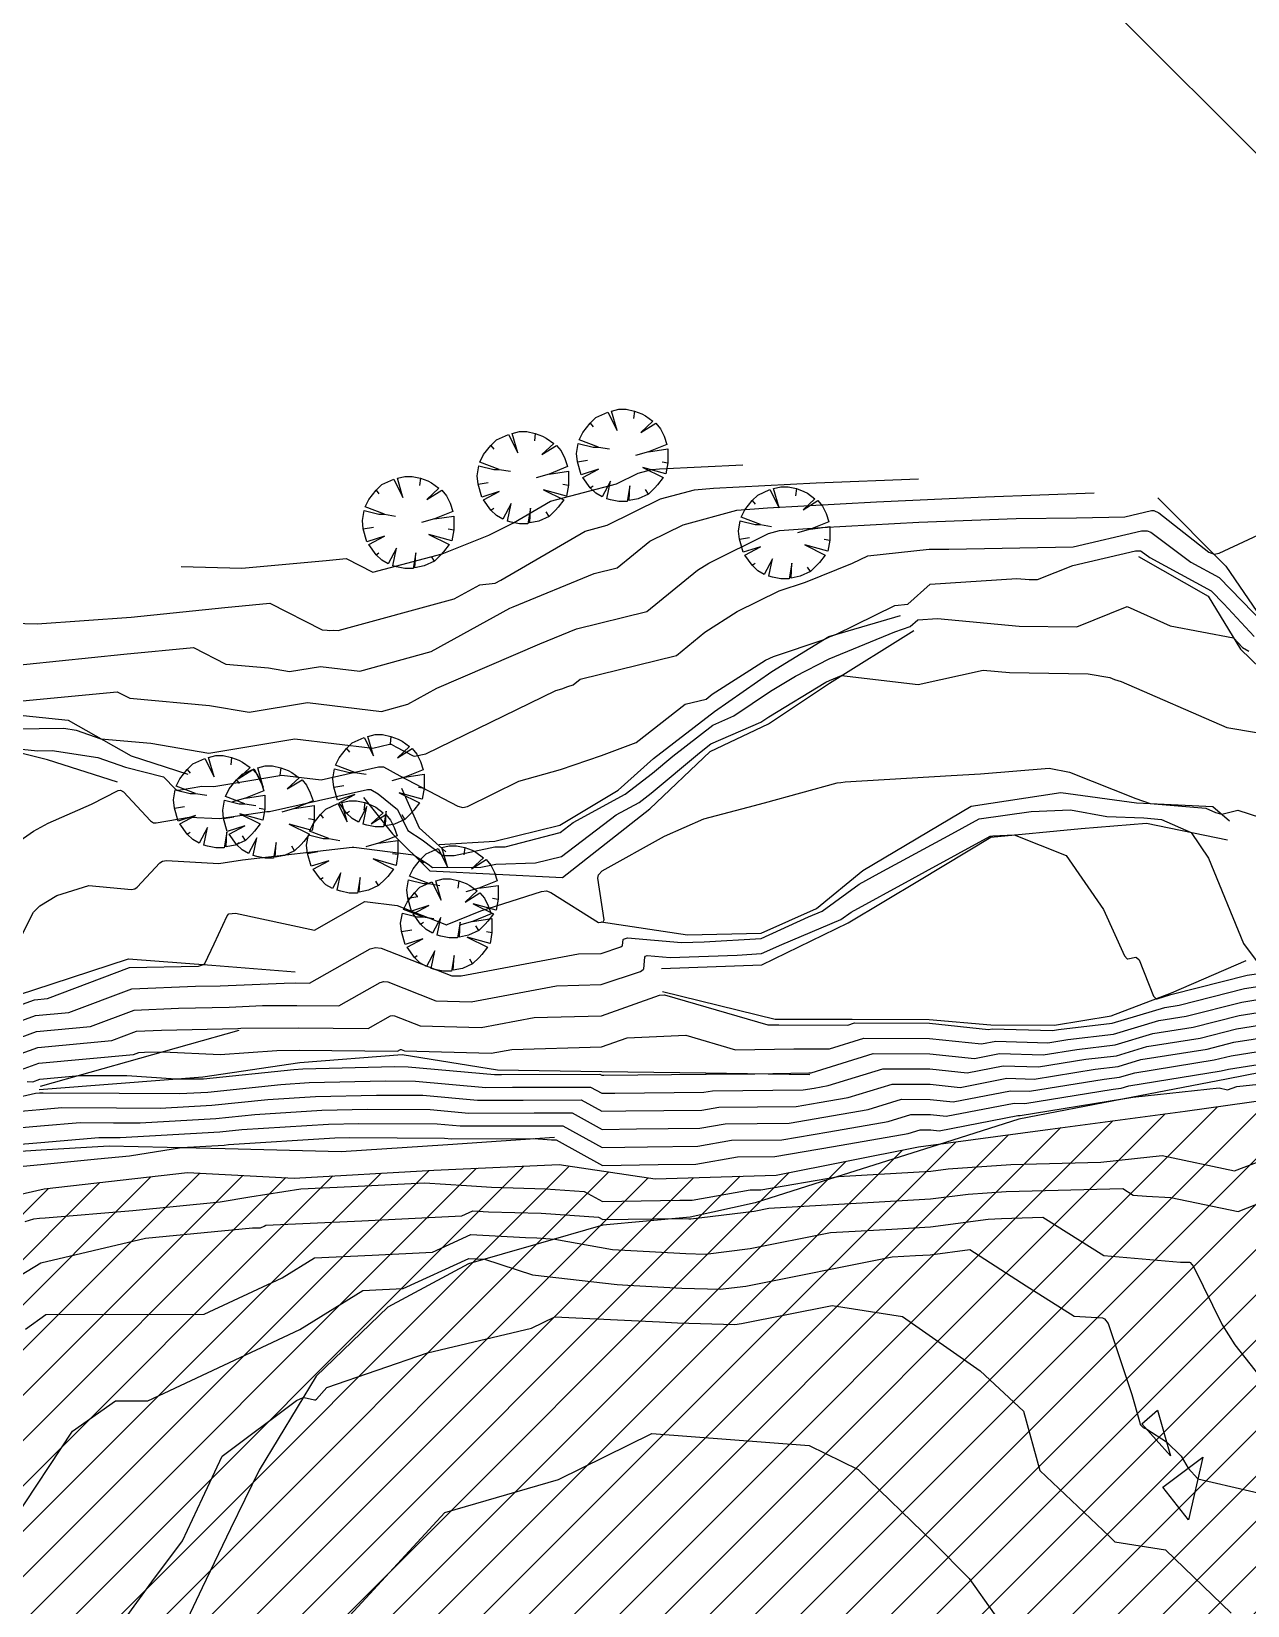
# Model space of a CAD drawing. Extents: x 13365 to 36625, y 86498 to 171760.
# Drawn here: x 16207 to 16444.2, y 88916.8 to 89223.9 of the extents above; entities that cross this region are included whole.
import ezdxf

# ---------------------------------------------------------------- set-up
doc = ezdxf.new("R2010")
doc.units = 0
doc.header["$LTSCALE"] = 5
doc.header["$MEASUREMENT"] = 0
doc.linetypes.add('A_CONTINUOUS_LINE', pattern=[0])
doc.layers.get('0').update_dxf_attribs({"linetype": 'A_CONTINUOUS_LINE'})
for name, color, linetype in [('CONTOUR', 255, 'Continuous'), ('EXISTING BUILDING', 21, 'A_CONTINUOUS_LINE'), ('RELIEF', 255, 'A_CONTINUOUS_LINE'), ('Residential', 51, 'Continuous'), ('STREAM & RIVER FRONT', 161, 'A_CONTINUOUS_LINE'), ('text', 7, 'Continuous'), ('TREES & VEGETN', 72, 'A_CONTINUOUS_LINE')]:
    doc.layers.add(name, color=color, linetype=linetype)

# ---------------------------------------------------------------- blocks, each defined once
blk = doc.blocks.new('S076')
at = {"color": 0}
for p, q in [((-0.35, 0.36), (-0.29, 0.41)), ((-0.25, 0.2), (-0.35, 0.36)), ((-0.29, 0.41), (-0.21, 0.45)), ((-0.21, 0.45), (-0.12, 0.48)), ((-0.12, 0.48), (-0.04, 0.28)), ((-0.04, 0.28), (-0.07, 0.49)), ((-0.07, 0.49), (0.08, 0.49)), ((0.07, 0.43), (0.08, 0.49)), ((0.08, 0.49), (0.2, 0.47)), ((0.2, 0.47), (0.13, 0.22)), ((0.13, 0.22), (0.24, 0.44)), ((0.24, 0.44), (0.32, 0.38)), ((0.32, 0.38), (0.35, 0.35)), ((0.35, 0.35), (0.42, 0.28)), ((-0.48, 0.13), (-0.45, 0.21)), ((-0.45, 0.21), (-0.43, 0.25)), ((-0.43, 0.25), (-0.37, 0.33)), ((-0.37, 0.33), (-0.25, 0.2)), ((-0.04, 0.28), (0, 0.14)), ((0.42, 0.28), (0.37, 0.25)), ((0.42, 0.28), (0.47, 0.17)), ((-0.5, 0.04), (-0.48, 0.13)), ((-0.5, -0.04), (-0.5, 0.04)), ((-0.48, 0.13), (-0.4, 0.12)), ((0.49, 0.07), (0.33, 0.08)), ((0.33, 0.08), (0.5, 0.05)), ((0.47, 0.17), (0.49, 0.07)), ((0.5, 0.05), (0.5, -0.04)), ((-0.48, -0.12), (-0.5, -0.04)), ((-0.27, -0.06), (-0.48, -0.12)), ((-0.47, -0.16), (-0.27, -0.06)), ((-0.41, -0.29), (-0.47, -0.16)), ((-0.09, -0.26), (-0.07, -0.14)), ((0.47, -0.17), (0.28, -0.13)), ((0.28, -0.13), (0.45, -0.22)), ((0.48, -0.13), (0.47, -0.17)), ((0.5, -0.04), (0.48, -0.13)), ((-0.35, -0.35), (-0.41, -0.29)), ((-0.35, -0.35), (-0.31, -0.32)), ((-0.09, -0.26), (-0.17, -0.47)), ((-0.13, -0.48), (-0.09, -0.32)), ((-0.09, -0.32), (-0.09, -0.26)), ((0.24, -0.43), (0.15, -0.26)), ((0.15, -0.26), (0.21, -0.45)), ((0.35, -0.35), (0.33, -0.32)), ((0.41, -0.29), (0.35, -0.35)), ((0.45, -0.22), (0.41, -0.29)), ((-0.25, -0.43), (-0.35, -0.35)), ((-0.17, -0.47), (-0.25, -0.43)), ((-0.02, -0.5), (-0.13, -0.48)), ((0.07, -0.49), (-0.02, -0.5)), ((0.07, -0.49), (0.05, -0.38)), ((0.21, -0.45), (0.07, -0.49)), ((0.35, -0.35), (0.24, -0.43))]:
    blk.add_line(p, q, dxfattribs=at)

msp = doc.modelspace()

# ---------------------------------------------------------------- hatches: boundary and pattern name
at = {"layer": 'Residential', "linetype": 'Continuous'}
h = msp.add_hatch(dxfattribs=at)
h.set_pattern_fill('ANSI31', color=256, scale=50, style=0)
h.paths.add_polyline_path([(15494.79, 88343.41), (15503.05, 88354.41), (15508.54, 88365.97), (15518.89, 88373.27), (15533.51, 88383.62), (15558.48, 88393.35), (15577.97, 88397), (15607.07, 88403.29), (15633.43, 88411.09), (15654.74, 88415.7), (15676.1, 88420.04), (15693.91, 88430.32), (15706.96, 88438.23), (15719.63, 88447.71), (15731.89, 88457.2), (15742.58, 88464.71), (15752.47, 88472.22), (15759.59, 88482.5), (15770.27, 88493.96), (15781.01, 88509.86), (15800.74, 88539.42), (15819.59, 88560.76), (15833.33, 88584.79), (15840.8, 88609.85), (15845.3, 88632.32), (15851.48, 88654.79), (15854.3, 88685.13), (15858.23, 88705.92), (15868.1, 88730.61), (15884.93, 88750.05), (15909.11, 88767.38), (15929.62, 88784.71), (15946.97, 88802.57), (15959.58, 88816.75), (15976.31, 88831.6), (15988.68, 88843.96), (15999.3, 88855.15), (16010.44, 88865.27), (16025.64, 88888.55), (16038.81, 88906.77), (16059.07, 88923.97), (16078.48, 88949.09), (16109.59, 88960.28), (16133.23, 88970.22), (16158.29, 88983.66), (16181.47, 88991.65), (16209.45, 88998.03), (16237.42, 89001.23), (16258.26, 89000.15), (16285.47, 89001.69), (16309.96, 89002.78), (16328.69, 89000), (16352.28, 89000.7), (16380.04, 89006.24), (16405.71, 89009.71), (16432.07, 89013.17), (16461.22, 89017.33), (16497.3, 89023.57), (16526.44, 89031.89), (16559.74, 89039.51), (16578.48, 89049.91), (16592.35, 89063.77), (16600.68, 89080.41), (16607.78, 89097.88), (16605.7, 89118.67), (16598.76, 89132.53), (16590.44, 89142.24), (16587.66, 89159.57), (16586.97, 89174.81), (16584.89, 89197.69), (16586.97, 89211.55), (16593.21, 89217.79), (16605.01, 89218.48), (16614.72, 89212.24), (16624.43, 89204.62), (16634.15, 89195.61), (16640.39, 89185.9), (16647.33, 89172.04), (16652.88, 89158.87), (16658.43, 89140.16), (16658.43, 89125.6), (16663.29, 89111.05), (16667.45, 89094.41), (16672.91, 89086.02), (16679.34, 89079.24), (16685.41, 89074.24), (16692.2, 89071.03), (16696.49, 89064.25), (16703.28, 89056.04), (16713.28, 89051.4), (16724.35, 89050.33), (16736.14, 89049.26), (16742.57, 89046.41), (16745.78, 89040.7), (16749, 89032.85), (16755.07, 89026.07), (16761.5, 89021.07), (16772.86, 89016.17), (16781.32, 89014.73), (16791.22, 89015.14), (16798.23, 89016.17), (16803.59, 89016.38), (16811.02, 89014.73), (16820.51, 89012.05), (16828.96, 89008.75), (16838.04, 89005.46), (16842.85, 89003.14), (16850.27, 88999.84), (16855.43, 88996.96), (16862.03, 88993.87), (16865.74, 88989.74), (16869.04, 88985.21), (16867.81, 88980.89), (16865.33, 88976.35), (16861.41, 88972.23), (16857.89, 88968.43), (16853.15, 88964.11), (16847.16, 88958.75), (16840.36, 88952.16), (16834.17, 88945.36), (16828.4, 88937.94), (16823.43, 88931.05), (16818.89, 88924.87), (16814.35, 88918.28), (16808.17, 88911.89), (16800.33, 88904.88), (16793.11, 88899.11), (16787.75, 88893.55), (16782.39, 88887.99), (16779.28, 88882.12), (16777.22, 88876.35), (16777.22, 88869.76), (16776.8, 88862.96), (16776.6, 88856.36), (16774.95, 88849.57), (16772.68, 88844), (16769.79, 88839.47), (16766.08, 88836.38), (16761.95, 88834.53), (16757.42, 88833.08), (16749.79, 88833.08), (16738.24, 88832.88), (16728.08, 88831.98), (16721.27, 88831.15), (16714.47, 88830.12), (16708.49, 88828.68), (16702.71, 88826), (16699.62, 88822.5), (16697.76, 88818.17), (16697.97, 88812.61), (16699, 88805.81), (16699.82, 88800.04), (16700.44, 88795.92), (16700, 88789.22), (16697.94, 88783.45), (16695.05, 88777.68), (16692.37, 88770.67), (16688.66, 88764.08), (16684.95, 88758.52), (16679.79, 88754.6), (16674.22, 88749.45), (16668.45, 88743.48), (16662.26, 88737.3), (16653.96, 88731.41), (16649.63, 88727.7), (16640.14, 88721.73), (16632.1, 88715.96), (16620.75, 88707.72), (16611.47, 88700.51), (16599.51, 88692.27), (16589.55, 88686.14), (16580.47, 88678.73), (16571.6, 88671.1), (16563.56, 88663.48), (16555.52, 88657.5), (16544.79, 88650.91), (16530.15, 88642.46), (16514.39, 88633.52), (16499.54, 88625.9), (16487.17, 88620.34), (16477.48, 88616.83), (16464.48, 88609.42), (16448.6, 88600.35), (16437.17, 88594.29), (16421.5, 88586.46), (16411.8, 88580.9), (16397.99, 88572.86), (16386.23, 88566.27), (16371.17, 88554.94), (16361, 88548.89), (16351.51, 88542.09), (16343.88, 88535.5), (16333.78, 88528.28), (16324.29, 88520.46), (16317.69, 88516.54), (16309.03, 88512.83), (16298.72, 88508.51), (16287.9, 88504.05), (16274.15, 88499.34), (16260.78, 88494.83), (16249.67, 88490.13), (16234.99, 88486.18), (16223.31, 88480.91), (16211.26, 88475.64), (16203.73, 88472.07), (16190.55, 88467.74), (16179.34, 88465.04), (16167.85, 88463.91), (16151.28, 88459.58), (16139.23, 88455.07), (16126.05, 88449.99), (16108.72, 88443.97), (16098.5, 88439.02), (16086.83, 88433.75), (16079.86, 88431.31), (16072.33, 88425.47), (16064.98, 88419.08), (16059.15, 88412.87), (16046.86, 88427.97), (16026.65, 88428.3), (16013.4, 88424), (15997.83, 88418.7), (15985.9, 88411.42), (15973.64, 88402.15), (15960.39, 88394.54), (15935.15, 88389.2), (15913.84, 88379.33), (15896.68, 88369.47), (15881.09, 88362.71), (15865.49, 88361.68), (15843.14, 88364.79), (15821.3, 88366.87), (15808.96, 88367.64), (15797.8, 88368.71), (15784.5, 88370), (15769.49, 88370.86), (15751.25, 88370.64), (15731.73, 88370), (15714.09, 88366.67), (15694.41, 88362.99), (15680.14, 88359.75), (15660.69, 88353.49), (15640.15, 88346.79), (15619.17, 88342.48), (15596.47, 88340.53), (15573.72, 88338.78), (15559.14, 88335.05), (15545.23, 88329.97), (15528.27, 88325.9), (15504.18, 88323.19), (15495.03, 88330.84)])
edge = h.paths.add_edge_path(flags=16)
edge.add_arc((15950.24, 88496.61), 15.56, 174.6777, 264.6777, ccw=False)
edge.add_line((15934.75, 88498.05), (15906.02, 88532.68))
edge.add_line((15906.02, 88532.68), (15899.63, 88540.38))
edge.add_line((15899.63, 88540.38), (15893.25, 88548.08))
edge.add_line((15893.25, 88548.08), (15910.18, 88562.12))
edge.add_line((15910.18, 88562.12), (15916.56, 88554.43))
edge.add_line((15916.56, 88554.43), (15962.74, 88592.74))
edge.add_line((15962.74, 88592.74), (16082.04, 88691.7))
edge.add_line((16082.04, 88691.7), (16199.02, 88788.75))
edge.add_line((16199.02, 88788.75), (16197.43, 88790.67))
edge.add_line((16197.43, 88790.67), (16212.05, 88802.8))
edge.add_line((16212.05, 88802.8), (16220.35, 88792.79))
edge.add_line((16220.35, 88792.79), (16248.76, 88758.55))
edge.add_line((16248.76, 88758.55), (16262.81, 88741.61))
edge.add_line((16262.81, 88741.61), (16291.54, 88706.98))
edge.add_line((16291.54, 88706.98), (16300.8, 88695.82))
edge.add_line((16300.8, 88695.82), (16286.18, 88683.69))
edge.add_line((16286.18, 88683.69), (16283.3, 88687.15))
edge.add_line((16283.3, 88687.15), (16260.21, 88668))
edge.add_line((16260.21, 88668), (16244.43, 88654.91))
edge.add_line((16244.43, 88654.91), (16207.37, 88624.16))
edge.add_line((16207.37, 88624.16), (16155.82, 88581.4))
edge.add_line((16155.82, 88581.4), (16117.83, 88549.88))
edge.add_line((16117.83, 88549.88), (16110.13, 88543.5))
edge.add_line((16110.13, 88543.5), (16047.02, 88491.14))
edge.add_line((16047.02, 88491.14), (16000.84, 88452.83))
edge.add_line((16000.84, 88452.83), (16013.34, 88437.77))
edge.add_line((16013.34, 88437.77), (15992.73, 88428.16))
edge.add_line((15992.73, 88428.16), (15983.91, 88438.79))
edge.add_line((15983.91, 88438.79), (15977.52, 88446.48))
edge.add_line((15977.52, 88446.48), (15948.79, 88481.12))

# ---------------------------------------------------------------- linework, layer by layer
at = {"layer": 'CONTOUR', "color": 33, "linetype": 'A_CONTINUOUS_LINE'}
for points in [[(16181.79, 89108.97), (16208.08, 89108.27), (16226.42, 89109.6), (16244.72, 89111.5), (16253.5, 89112.34), (16263.67, 89107.12), (16264.66, 89107.03), (16265.15, 89106.95), (16265.88, 89107.07), (16266.8, 89106.96), (16289.47, 89113.15), (16294.47, 89115.9), (16297.46, 89116.24), (16298.56, 89116.79), (16314.99, 89126.36), (16319.31, 89127.51), (16329.73, 89132.66), (16336.31, 89134.45), (16340.05, 89134.72), (16360.05, 89135.77), (16380.06, 89136.57)], [(16127.37, 89098.46), (16147.75, 89097.32), (16168.15, 89097.36), (16187.14, 89098.53), (16206.06, 89100.43), (16224.98, 89102.37), (16238.6, 89103.68), (16244.92, 89100.44), (16253.2, 89099.68), (16257.29, 89098.99), (16263.37, 89099.99), (16271.05, 89099.08), (16284.93, 89102.88), (16300.31, 89111.34), (16300.93, 89111.61), (16316.74, 89118.09), (16321.26, 89119.2), (16327.64, 89124.41), (16334.14, 89127.62), (16344.62, 89130.47), (16350.59, 89130.9), (16371.84, 89132.07), (16393.09, 89133.06), (16414.35, 89133.86)], [(16205.24, 89093.25), (16223.69, 89095.02), (16226.16, 89093.75), (16241.73, 89092.32), (16249.43, 89091.03), (16260.85, 89092.91), (16275.3, 89091.21), (16280.4, 89092.61), (16286.06, 89095.72), (16306.17, 89104.35), (16313.33, 89107.29), (16327.04, 89110.66), (16336.93, 89118.73), (16339.16, 89120.15), (16350.76, 89125.91), (16352.94, 89126.5), (16361.13, 89127.09), (16380.11, 89128.11), (16399.11, 89128.85), (16410.87, 89128.98), (16420.32, 89129.16), (16425.51, 89130.37), (16425.93, 89130.38), (16426.91, 89129.94), (16436.71, 89122.26), (16437.73, 89121.88), (16438.73, 89122.04), (16450.15, 89127.42)], [(16203.68, 89087.77), (16213.31, 89087.91), (16215.67, 89087.56), (16220.52, 89085.87), (16230.26, 89084.97), (16241.57, 89083.06), (16258.34, 89085.83), (16273.56, 89084.04), (16276.86, 89084.79), (16277.15, 89084.78), (16278.09, 89084.27), (16281.42, 89082.52), (16281.71, 89082.45), (16283.91, 89082.92), (16309.27, 89095.29), (16310.47, 89095.63), (16311.64, 89096.04), (16312.64, 89096.4), (16314.04, 89097.5), (16332.82, 89102.13), (16338.37, 89106.66), (16344.67, 89110.67), (16352.89, 89114.74), (16358.02, 89116.43), (16367.17, 89120.09), (16370.13, 89121.55), (16382.14, 89122.83), (16385.98, 89122.88), (16410.25, 89123.32), (16423.56, 89126.45), (16424.64, 89126.45), (16425.35, 89126.14), (16433.15, 89120.32), (16438.69, 89117.31), (16447.53, 89108.19)], [(16195.78, 89059.75), (16207.4, 89067.84), (16210.21, 89069.41), (16218.67, 89073.13), (16223.87, 89075.74), (16224.34, 89075.8), (16224.95, 89075.49), (16230.19, 89069.82), (16230.76, 89069.47), (16231.28, 89069.43), (16237.75, 89070.54), (16243.63, 89070.3), (16252.88, 89071.65), (16253.11, 89071.64), (16253.32, 89071.68), (16253.44, 89071.66), (16272.51, 89075.98), (16273.19, 89075.97), (16274.61, 89075.1), (16278.36, 89072.06), (16280.39, 89067.97), (16283.2, 89066.13), (16287.22, 89063.08), (16289.47, 89063.09), (16297.41, 89064.75), (16299.38, 89064.8), (16310.13, 89067.57), (16312.68, 89069.49), (16322.81, 89075.04), (16328.14, 89079.16), (16332.13, 89082.49), (16339.93, 89088.54), (16344, 89090.32), (16351.2, 89095.16), (16356.04, 89098.07), (16362.62, 89101.45), (16375.42, 89106.72), (16378.44, 89107.78), (16379.89, 89109.05), (16383.76, 89109.32), (16399.71, 89107.84), (16410.91, 89107.69), (16420.79, 89111.66), (16429.14, 89107.91), (16441.52, 89105.57), (16443.27, 89103.69), (16444.47, 89102.94)], [(16202.52, 89042.36), (16207.36, 89052.05), (16208.6, 89053.28), (16211.93, 89055.25), (16218.17, 89057.23), (16226.48, 89056.48), (16227.14, 89056.58), (16227.61, 89056.88), (16232.04, 89061.68), (16232.51, 89061.99), (16233.31, 89062.12), (16243.52, 89061.55), (16248.18, 89062.22), (16269.56, 89064.71), (16269.63, 89064.7), (16269.67, 89064.72), (16269.86, 89064.7), (16281.54, 89063.24), (16284.38, 89061.38), (16285.23, 89060.74), (16294.66, 89060.79), (16297.56, 89061.39), (16305.33, 89061.63), (16310.38, 89062.92), (16321.08, 89070.99), (16325.52, 89073.42), (16327.86, 89075.23), (16337.31, 89083.13), (16339.53, 89084.85), (16349.27, 89089.09), (16350.87, 89090.17), (16361.99, 89096.87), (16362.68, 89097.22), (16365.05, 89098.2), (16379.99, 89096.46), (16392.66, 89099.25), (16397.82, 89098.77), (16413.13, 89098.56), (16417.38, 89097.79), (16418.28, 89097.43), (16419.57, 89097), (16440.21, 89088.07), (16452.14, 89086.02)], [(16191.59, 89029.14), (16207.56, 89034.95), (16210.07, 89035.18), (16226.09, 89041.22), (16239.54, 89041.46), (16240.57, 89041.79), (16240.8, 89042.04), (16242.6, 89045.86), (16245.14, 89051.33), (16245.49, 89051.68), (16246.76, 89051.86), (16262.17, 89048.54), (16272.02, 89054.09), (16278.35, 89053.31), (16287.98, 89049.58), (16288.01, 89049.55), (16288.01, 89049.55), (16288.02, 89049.56), (16288.11, 89049.62), (16294.63, 89052.26), (16306.51, 89056.09), (16307.49, 89056.17), (16308.32, 89055.88), (16317.63, 89049.99), (16318.05, 89050.07), (16318.1, 89050.07), (16318.14, 89050.09), (16318.14, 89050.09), (16318.14, 89050.09), (16318.14, 89050.1), (16318.15, 89050.1), (16318.17, 89050.11), (16318.44, 89050.08), (16318.47, 89050.08), (16318.49, 89050.11), (16318.72, 89050.54), (16317.48, 89058.63), (16317.59, 89059.29), (16318.35, 89060.11), (16330.47, 89066.84), (16338.17, 89070.25), (16346.78, 89072.49), (16350, 89073.34), (16364.18, 89077.25), (16364.9, 89077.3), (16365.76, 89077.47), (16386.45, 89078.66), (16392.16, 89079.02), (16405.51, 89080.1), (16409.53, 89079.37), (16422.43, 89074.21), (16425.25, 89073.26), (16436.11, 89072.32), (16438.02, 89071.48), (16439.22, 89071.17), (16442.35, 89071.91), (16466.51, 89064.12)], [(16194.72, 89027.1), (16207.77, 89031.85), (16214.27, 89032.45), (16226.55, 89037.07), (16238.97, 89037.56), (16243.8, 89037.68), (16256.3, 89038.2), (16258.51, 89038.22), (16261.23, 89038.19), (16273.04, 89044.86), (16274.08, 89045.16), (16275.23, 89044.99), (16288.98, 89039.63), (16290.81, 89039.58), (16313.72, 89043.87), (16318.13, 89043.99), (16321.98, 89045.26), (16322.25, 89045.45), (16322.29, 89045.54), (16322.4, 89046.69), (16322.46, 89046.78), (16323.29, 89047.05), (16333.81, 89046.09), (16338.22, 89046.26), (16349.37, 89046.91), (16358.6, 89051.11), (16361.26, 89052.22), (16368.45, 89057.48), (16372.37, 89059.62), (16386.55, 89067.34), (16391.88, 89070.25), (16402.01, 89071.67), (16409.73, 89071.99), (16416.79, 89070.69), (16424.02, 89070.42), (16427.45, 89070.13), (16433.24, 89067.58), (16436.66, 89062.54), (16443.48, 89045.91), (16445.93, 89042.58)], [(16200.98, 89023.03), (16208.19, 89025.65), (16222.67, 89026.98), (16227.47, 89028.79), (16232.32, 89028.98), (16247.26, 89029.36), (16247.82, 89029.38), (16258.98, 89029.47), (16272.68, 89029.33), (16277, 89031.77), (16277.37, 89031.88), (16277.8, 89031.82), (16282.82, 89029.86), (16294.72, 89029.52), (16305.05, 89031.46), (16318.18, 89031.83), (16329.54, 89035.85), (16330.46, 89035.88), (16350.62, 89030.02), (16352.8, 89030.06), (16366.27, 89030.01), (16367.57, 89030.41), (16382.16, 89030.36), (16393.72, 89029.14), (16394.39, 89029.27), (16406.17, 89028.92), (16407.37, 89029.12), (16417.82, 89030.35), (16428.09, 89033.45), (16430.89, 89033.9), (16443.67, 89037.11), (16448.34, 89037.85)], [(16204.1, 89020.99), (16208.39, 89022.55), (16226.88, 89024.25), (16227.93, 89024.64), (16229, 89024.69), (16232.65, 89024.78), (16243.81, 89024.29), (16254.83, 89025.06), (16259.21, 89025.09), (16278.41, 89024.91), (16278.97, 89025.23), (16279.02, 89025.24), (16279.08, 89025.23), (16279.74, 89024.97), (16296.67, 89024.5), (16300.72, 89025.25), (16318.21, 89025.75), (16323.22, 89027.52), (16334.64, 89028), (16344.37, 89025.17), (16355.71, 89025.38), (16362.69, 89025.35), (16369.4, 89027.43), (16382.2, 89027.39), (16392.34, 89026.32), (16395.11, 89026.86), (16405.27, 89026.56), (16409.15, 89027.18), (16418.12, 89028.24), (16426.92, 89030.9), (16432.27, 89031.75), (16443.15, 89034.49), (16450.21, 89035.61)], [(16206.16, 89019.02), (16207.23, 89018.95), (16208.6, 89019.45), (16216.34, 89020.16), (16225.57, 89020.15), (16235.18, 89019.52), (16239.83, 89019.49), (16240.56, 89019.53), (16258.19, 89021.36), (16259.9, 89021.47), (16277.79, 89021.89), (16280.48, 89021.87), (16297.33, 89020.36), (16298.68, 89020.37), (16317.85, 89020.42), (16318.24, 89020.21), (16318.68, 89020.21), (16338.51, 89020.41), (16338.62, 89020.43), (16348.12, 89020.5), (16358.62, 89020.7), (16359.11, 89020.7), (16371.23, 89024.46), (16382.24, 89024.42), (16390.96, 89023.5), (16395.82, 89024.44), (16404.38, 89024.19), (16410.93, 89025.25), (16418.41, 89026.13), (16425.75, 89028.35), (16433.64, 89029.61), (16442.62, 89031.87), (16452.08, 89033.36)], [(16193.4, 89013.4), (16207.76, 89016.69), (16208.52, 89016.75), (16209.24, 89016.81), (16224.09, 89016.71), (16235.95, 89016.63), (16241.36, 89016.94), (16255.64, 89018.43), (16261.15, 89018.77), (16276.05, 89019.12), (16281.9, 89019.08), (16295.65, 89017.85), (16300.8, 89017.86), (16316.05, 89017.91), (16318.27, 89016.69), (16320.8, 89016.73), (16338.13, 89016.9), (16339.85, 89017.2), (16357.56, 89017.34), (16359.71, 89017.71), (16362.44, 89018.18), (16373.06, 89021.48), (16382.27, 89021.45), (16389.57, 89020.68), (16396.54, 89022.03), (16403.49, 89021.83), (16412.71, 89023.32), (16418.7, 89024.03), (16424.58, 89025.8), (16435.01, 89027.47), (16442.1, 89029.26), (16453.95, 89031.12)], [(16200.53, 89009.63), (16208.72, 89010.33), (16216.5, 89010.99), (16222.99, 89010.95), (16228.18, 89010.91), (16242.95, 89011.76), (16250.54, 89012.55), (16263.65, 89013.37), (16272.57, 89013.58), (16284.74, 89013.51), (16292.3, 89012.84), (16305.03, 89012.86), (16312.45, 89012.88), (16318.32, 89009.65), (16325.03, 89009.76), (16337.38, 89009.88), (16342.3, 89010.74), (16354.79, 89010.84), (16361.59, 89012.02), (16370.24, 89013.51), (16376.73, 89015.52), (16382.35, 89015.5), (16386.81, 89015.03), (16397.97, 89017.2), (16401.7, 89017.09), (16416.27, 89019.46), (16419.29, 89019.81), (16422.25, 89020.71), (16437.75, 89023.19), (16441.05, 89024.02), (16457.68, 89026.64)], [(16196.92, 89006.11), (16208.82, 89007.12), (16220.13, 89008.08), (16222.45, 89008.07), (16224.29, 89008.05), (16243.75, 89009.18), (16247.99, 89009.62), (16264.9, 89010.67), (16270.83, 89010.81), (16286.16, 89010.73), (16290.62, 89010.33), (16307.15, 89010.36), (16310.65, 89010.37), (16318.34, 89006.13), (16327.14, 89006.27), (16337, 89006.37), (16343.53, 89007.52), (16353.4, 89007.6), (16362.54, 89009.17), (16374.14, 89011.18), (16378.56, 89012.55), (16382.39, 89012.53), (16385.43, 89012.21), (16398.68, 89014.79), (16400.8, 89014.73), (16418.05, 89017.52), (16419.58, 89017.7), (16421.08, 89018.16), (16439.12, 89021.05), (16440.52, 89021.4), (16459.55, 89024.4)], [(16198.42, 89001.79), (16208.79, 89002.81), (16219.87, 89003.91), (16226.09, 89004.48), (16236.27, 89006.11), (16244.54, 89006.59), (16245.44, 89006.68), (16266.15, 89007.97), (16269.08, 89008.04), (16287.58, 89007.94), (16288.94, 89007.82), (16304.97, 89007.85), (16308.42, 89007.63), (16308.95, 89007.61), (16309.33, 89007.59), (16318.37, 89002.61), (16329.26, 89002.78), (16336.62, 89002.86), (16344.76, 89004.29), (16352.02, 89004.35), (16363.48, 89006.33), (16378.04, 89008.84), (16380.39, 89009.57), (16382.43, 89009.56), (16384.05, 89009.39), (16399.4, 89012.38), (16399.91, 89012.36), (16419.83, 89015.59), (16419.87, 89015.6), (16419.91, 89015.61), (16421.86, 89015.92), (16438.68, 89017.74), (16440.32, 89017.39), (16442.15, 89018.04), (16459.39, 89019.85)], [(16201.66, 88979.23), (16208.77, 88983.59), (16229.19, 88988.45), (16250.09, 88990.44), (16251.68, 88990.45), (16252.4, 88990.78), (16252.7, 88990.97), (16271.45, 88991.79), (16290.96, 88992.75), (16293.11, 88993.74), (16296.17, 88993.58), (16306.42, 88993.27), (16317.58, 88992.53), (16318.45, 88992.05), (16333.34, 88992.29), (16335.21, 88992.19), (16335.47, 88992.17), (16335.64, 88992.17), (16347.99, 88993.7), (16350.85, 88994.27), (16370.16, 88995.37), (16382.4, 88996.07), (16389.72, 88997.02), (16397.16, 88997.53), (16419.93, 88998.11), (16421.96, 88996.84), (16424.51, 88996.63), (16429.29, 88996.38), (16442.43, 88993.62), (16446.09, 88995.03)], [(16205.78, 88970.69), (16209.78, 88973.51), (16240.69, 88973.57), (16255.87, 88980.71), (16262.18, 88984.59), (16273.47, 88985.09), (16285.22, 88985.67), (16292.72, 88989.11), (16303.38, 88988.55), (16305.58, 88988.48), (16309.11, 88988.25), (16320.32, 88986.21), (16328.76, 88985.76), (16334.66, 88985.41), (16338.5, 88985.31), (16347.17, 88986.38), (16362.88, 88989.52), (16374.81, 88990.2), (16382.37, 88990.64), (16393.61, 88992.1), (16396.24, 88992.28), (16404.28, 88992.49), (16416.21, 88985.02), (16431.15, 88983.77), (16432.91, 88983.71), (16433.05, 88983.67), (16433.73, 88982.92), (16439.29, 88971.53), (16441.74, 88967.6), (16448.58, 88958.97)], [(16203.49, 88933.31), (16215.01, 88950.78), (16223.39, 88956.68), (16229.7, 88956.7), (16259.34, 88970.63), (16271.65, 88978.22), (16275.49, 88978.39), (16279.48, 88978.58), (16292.34, 88984.48), (16295.38, 88984.32), (16304.73, 88981.29), (16321.28, 88979.37), (16323.33, 88979.27), (16333.85, 88978.65), (16341.36, 88978.45), (16346.36, 88979.07), (16374.91, 88984.78), (16379.45, 88985.04), (16382.33, 88985.2), (16390.03, 88986.21), (16401.03, 88979.1), (16410.45, 88973.19), (16415.92, 88972.86), (16416.34, 88972.7), (16417.03, 88971.75), (16421.66, 88957.95), (16423.14, 88952.63), (16423.3, 88952.04), (16423.53, 88951.82), (16423.86, 88951.5), (16424.58, 88951.13), (16428.41, 88948.67), (16431.3, 88945.86), (16432.68, 88943.54), (16434.53, 88941.44), (16454.73, 88936.77)], [(16222.19, 88909.97), (16230.48, 88921.35), (16236.45, 88929.37), (16240.34, 88937.68), (16244.18, 88945.89), (16258.68, 88956.76), (16259.99, 88957.34), (16260.17, 88957.35), (16262.19, 88956.86), (16262.37, 88956.87), (16262.57, 88957), (16264.58, 88959.27), (16284.27, 88966.07), (16304.55, 88970.84), (16309.11, 88973.08), (16329.52, 88972.1), (16333.04, 88971.89), (16344.22, 88971.59), (16345.54, 88971.76), (16363.2, 88975.29), (16376.91, 88973.16), (16392.1, 88962.57), (16400.56, 88954.65), (16403.73, 88943.1), (16417.34, 88930.21), (16417.86, 88929.72), (16418.32, 88929.19), (16428.23, 88927.6), (16441.02, 88915.29)]]:
    msp.add_lwpolyline(points, dxfattribs=at)
at = {"layer": 'CONTOUR', "color": 252, "linetype": 'A_CONTINUOUS_LINE'}
for points in [[(16236.2, 89119.49), (16248.01, 89119.17), (16264.46, 89120.62), (16268.4, 89121), (16273.59, 89118.34), (16287.12, 89121.92), (16296.19, 89125.58), (16301, 89127.97), (16308.25, 89132.19), (16321.09, 89135.6), (16325.32, 89137.69), (16327.99, 89138.42), (16329.52, 89138.53), (16345.77, 89139.29)], [(16199.89, 89084.36), (16208.23, 89083.51), (16211.02, 89083.55), (16219.93, 89082.22), (16225.31, 89080.35), (16232.73, 89078.41), (16235.08, 89076), (16235.31, 89075.86), (16235.67, 89075.83), (16240.19, 89076.61), (16242.58, 89076.57), (16255.83, 89078.76), (16263.5, 89077.85), (16274.69, 89080.39), (16275.67, 89080.36), (16278.85, 89078.63), (16290.16, 89072.71), (16291.14, 89072.47), (16292.02, 89072.65), (16302.09, 89077.57), (16310.22, 89079.86), (16318.17, 89082.61), (16324.99, 89085.1), (16334.49, 89092.58), (16338.6, 89093.59), (16339.81, 89094.58), (16350.19, 89101.18), (16351.73, 89101.94), (16361.62, 89105.2), (16362.57, 89105.68), (16362.83, 89105.79), (16363.9, 89106.17), (16375.45, 89111.87), (16377.95, 89112.14), (16382.33, 89115.99), (16399.23, 89117.14), (16401.61, 89116.92), (16403.28, 89116.9), (16410.15, 89119.66), (16422.36, 89122.53), (16423.36, 89122.53), (16423.51, 89122.46), (16425.2, 89121.21), (16437.14, 89114.71), (16439.61, 89112.16), (16445.52, 89105.82)], [(16197.85, 89025.07), (16207.98, 89028.75), (16218.47, 89029.71), (16227.01, 89032.93), (16235.65, 89033.27), (16245.53, 89033.52), (16252.06, 89033.79), (16258.74, 89033.84), (16266.96, 89033.76), (16275.02, 89038.31), (16275.72, 89038.52), (16276.52, 89038.41), (16285.9, 89034.75), (16292.76, 89034.55), (16309.39, 89037.66), (16318.15, 89037.91), (16325.82, 89040.44), (16326.35, 89040.81), (16326.43, 89040.99), (16326.66, 89043.28), (16326.77, 89043.46), (16327.12, 89043.57), (16331.57, 89043.17), (16344.65, 89043.66), (16349.42, 89043.94), (16353.37, 89045.73), (16364.9, 89050.57), (16366.92, 89052.06), (16378.81, 89058.54), (16381.4, 89059.95), (16394.05, 89066.85), (16394.58, 89066.92), (16398.68, 89067.09), (16408.83, 89063.1), (16416.13, 89052.56), (16420.22, 89043.52), (16420.78, 89042.94), (16420.92, 89042.91), (16422.46, 89043.24), (16422.6, 89043.21), (16423.07, 89042.72), (16425.91, 89035.61), (16426.4, 89035.13), (16426.63, 89035.12), (16429.25, 89035.99), (16429.52, 89036.04), (16444.2, 89039.73), (16446.47, 89040.09)], [(16204.15, 89013.16), (16208.62, 89013.54), (16212.87, 89013.9), (16223.54, 89013.83), (16232.06, 89013.77), (16242.15, 89014.35), (16253.09, 89015.49), (16262.4, 89016.07), (16274.31, 89016.35), (16283.32, 89016.3), (16293.98, 89015.35), (16302.91, 89015.36), (16314.25, 89015.39), (16318.29, 89013.17), (16322.91, 89013.24), (16337.76, 89013.39), (16341.08, 89013.97), (16356.17, 89014.09), (16360.65, 89014.87), (16366.34, 89015.85), (16374.9, 89018.5), (16382.31, 89018.48), (16388.19, 89017.85), (16397.25, 89019.62), (16402.59, 89019.46), (16414.49, 89021.39), (16418.99, 89021.92), (16423.42, 89023.25), (16436.38, 89025.33), (16441.57, 89026.64), (16455.81, 89028.88)], [(16205.72, 88991.68), (16207.46, 88992.2), (16208.53, 88992.31), (16209.67, 88992.42), (16226.75, 88993.85), (16243.81, 88995.53), (16249.58, 88996.46), (16259.54, 88998.06), (16269.43, 88998.5), (16283.69, 88999.2), (16291.87, 88998.68), (16296.75, 88998.37), (16307.27, 88998.05), (16314.83, 88997.55), (16318.42, 88995.57), (16333.49, 88995.81), (16335.87, 88995.84), (16347.21, 88997.83), (16349.25, 88997.85), (16364.43, 89000.47), (16365.52, 89000.53), (16382.44, 89001.5), (16385.83, 89001.94), (16398.08, 89002.78), (16415.6, 89003.23), (16422.21, 89003.94), (16427.56, 89004.52), (16441.73, 89001.54), (16453.52, 89006.08)], [(16265.26, 88910.62), (16287.61, 88934.92), (16309.79, 88941.34), (16328, 88950.31), (16358.73, 88948), (16368.27, 88943.26), (16382.89, 88929.11), (16389.93, 88922.04), (16399.67, 88908.22)]]:
    msp.add_lwpolyline(points, dxfattribs=at)
at = {"layer": 'EXISTING BUILDING', "linetype": 'A_CONTINUOUS_LINE'}
msp.add_line((16435.5, 88945.68), (16432.7, 88933.47), dxfattribs=at)
for points in [[(16426.65, 88954.86), (16429.19, 88945.95), (16423.63, 88952.19), (16426.65, 88954.86)], [(16432.7, 88933.47), (16427.75, 88939.82), (16435.5, 88945.68)]]:
    msp.add_lwpolyline(points, dxfattribs=at)
at = {"layer": 'RELIEF'}
for points in [[(16426.75, 89132.88), (16440.04, 89119.56), (16447.86, 89108.03), (16457.21, 89099.84), (16473.06, 89091.96), (16484.25, 89088.34), (16494.36, 89086.55), (16505.47, 89094.02), (16514.99, 89094.86), (16527.48, 89092.34), (16543.02, 89093.94)], [(16423, 89121.45), (16436.54, 89113.7), (16442.89, 89103.33), (16456.57, 89090.07), (16471.17, 89087.83), (16483.43, 89084.15), (16495.69, 89080.47), (16508.57, 89090.31), (16528.63, 89087.83), (16544.32, 89091.33)], [(16286.49, 89065.24), (16297.36, 89065.89), (16310.05, 89069.02), (16321.47, 89075.85), (16328.35, 89082.03), (16340.21, 89091.21), (16351.46, 89099), (16362.56, 89105.78), (16376.52, 89109.91)], [(16310.6, 89058.81), (16327.64, 89072.16), (16339.37, 89083.38), (16350.77, 89088.74), (16362.69, 89096.73), (16379.16, 89106.99)], [(16200.28, 89090.95), (16214.14, 89089.47), (16226.44, 89082.52), (16237.5, 89078.94)], [(16223.78, 89077.4), (16210.08, 89081.78), (16199.89, 89084.31), (16184.71, 89077.23)], [(16279.17, 89076.2), (16282.61, 89068.47), (16287.85, 89063.81)], [(16318.1, 89050.14), (16334.95, 89047.58), (16349.35, 89047.9), (16360.17, 89052.72), (16369.2, 89060.15), (16390.3, 89072.73), (16407.83, 89075.4), (16422.57, 89073.39), (16437.5, 89072.67), (16440.74, 89069.85)], [(16271.73, 89074.41), (16277.44, 89067.3), (16284.69, 89060.12)], [(16329.93, 89041.03), (16349.45, 89041.72), (16366.32, 89049.93), (16380.25, 89058.3), (16394.17, 89066.66), (16411.76, 89068.33), (16424.53, 89069.39), (16440.33, 89066.11)], [(16284.69, 89060.12), (16297.65, 89059.46), (16310.6, 89058.81)], [(16127.22, 89007.67), (16143.95, 89012.86), (16159.69, 89019.71), (16170.49, 89024.81), (16188.96, 89030.86), (16207.43, 89036.9), (16225.9, 89042.94), (16242.15, 89041.66), (16258.4, 89040.38)], [(16330.09, 89036.57), (16352.11, 89031.18), (16367.13, 89031.13), (16382.15, 89031.08), (16394.16, 89030.04), (16406.57, 89029.99), (16417.62, 89031.8), (16429.38, 89036.26), (16444, 89042.62)], [(16247.42, 89028.96), (16228.06, 89023.48), (16208.7, 89018)], [(16208.5, 89017.41), (16224.47, 89018.67), (16240.44, 89019.93), (16259.34, 89022.68), (16279.27, 89024.24), (16297.93, 89021.26), (16318.23, 89020.95), (16338.54, 89020.65), (16358.84, 89020.34)], [(16116.13, 88972), (16127.54, 88978.82), (16138.96, 88985.63), (16155.51, 88992.18), (16172.07, 88998.72), (16195.58, 89004.8), (16208.86, 89005.64), (16222.14, 89006.47), (16244.76, 89005.9), (16267.37, 89005.32), (16288.2, 89006.72), (16309.04, 89008.12)]]:
    msp.add_lwpolyline(points, dxfattribs=at)
at = {"layer": 'Residential', "linetype": 'Continuous'}
msp.add_lwpolyline([(16038.81, 88906.77), (16059.07, 88923.97), (16078.48, 88949.09), (16109.59, 88960.28), (16133.23, 88970.22), (16158.29, 88983.66), (16181.47, 88991.65), (16209.45, 88998.03), (16237.42, 89001.23), (16258.26, 89000.15), (16285.47, 89001.69), (16309.96, 89002.78), (16328.69, 89000), (16352.28, 89000.7), (16380.04, 89006.24), (16405.71, 89009.71), (16432.07, 89013.17), (16461.22, 89017.33), (16497.3, 89023.57), (16526.44, 89031.89), (16559.74, 89039.51), (16578.48, 89049.91), (16592.35, 89063.77)], dxfattribs=at)
at = {"layer": 'STREAM & RIVER FRONT', "linetype": 'Continuous'}
msp.add_lwpolyline([(16546.14, 89039.66), (16525.11, 89036.8), (16505.01, 89031.78), (16484.91, 89026.75), (16460.39, 89023.39), (16440.13, 89019.46), (16419.88, 89015.54), (16399.63, 89011.61), (16382.47, 89006.18), (16365.32, 89000.75), (16348.17, 88995.33), (16335.51, 88992.49), (16318.46, 88990.93), (16305.35, 88987.17), (16292.25, 88983.42), (16276.53, 88974.94), (16262.5, 88961.47), (16251.39, 88943.18), (16245.82, 88931.69), (16240.26, 88920.2), (16232.65, 88904.14)], dxfattribs=at)
at = {"layer": 'text', "linetype": 'Continuous'}
msp.add_line((16541, 89105), (16321.5, 89324.5), dxfattribs=at)

# ---------------------------------------------------------------- block references
at = {"layer": 'TREES & VEGETN', "xscale": 18, "yscale": 18, "zscale": 18, "rotation": 270}
for p in [(16322.3, 89141.14), (16302.93, 89136.79), (16280.54, 89128.06), (16353.91, 89126.03), (16274.77, 89077.66), (16243.68, 89073.57), (16253.28, 89071.56), (16269.66, 89064.76), (16289.2, 89056), (16288, 89049.51)]:
    msp.add_blockref('S076', p, dxfattribs=at)

doc.saveas('drawing.dxf')
